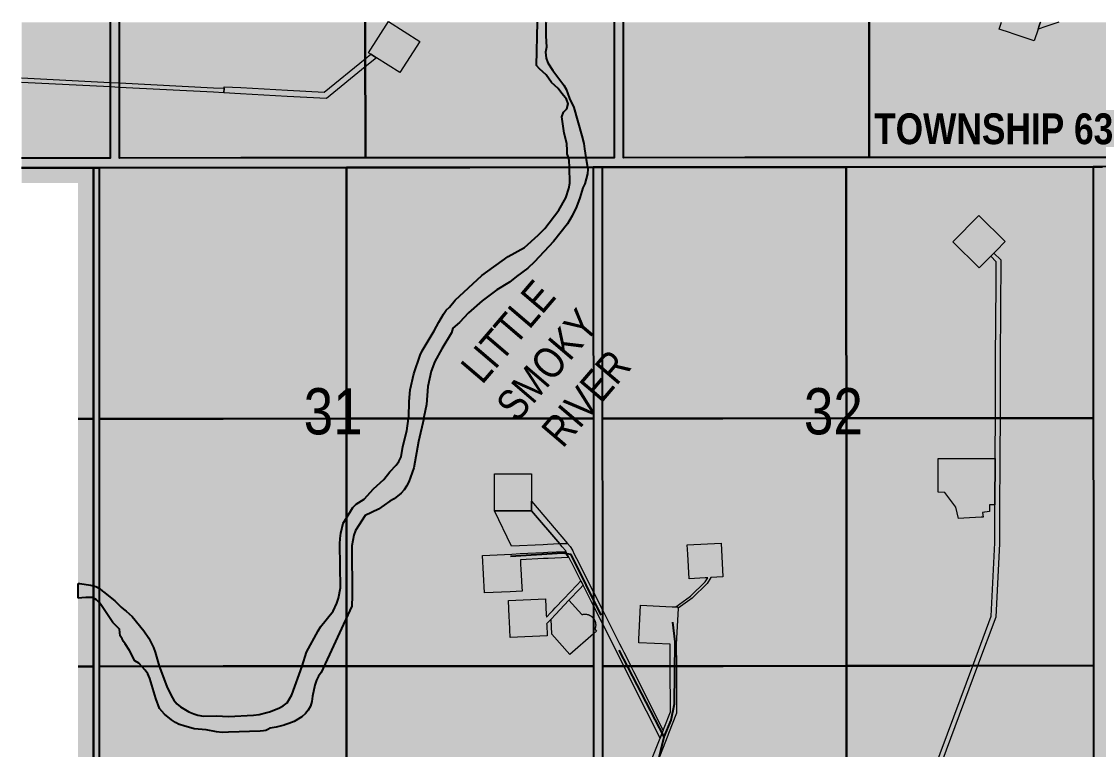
# Model space of a CAD drawing. Extents: x 520549 to 522128, y 6027808 to 6029983.
# Drawn here: x 520630.5 to 520980.3, y 6028963.7 to 6029200.2 of the extents above; entities that cross this region are included whole.
import ezdxf
from ezdxf.enums import TextEntityAlignment as Align

# ---------------------------------------------------------------- set-up
doc = ezdxf.new("R2010")
doc.units = 0
doc.header["$LTSCALE"] = 5
doc.linetypes.add('DASHED2', pattern=[9.525, 6.35, -3.175])
doc.layers.get('Defpoints').update_dxf_attribs({"color": 9})
doc.layers.add('AS-ROUTEMAP', color=35, linetype='Continuous', lineweight=0)
for name, color, linetype in [('D-TXT', 6, 'Continuous'), ('Quarters', 8, 'Continuous'), ('RoadSeg', 57, 'DASHED2'), ('S-7', 6, 'Continuous'), ('T-CREEK', 160, 'Continuous'), ('T-WATER', 160, 'Continuous'), ('T-WATER-T', 170, 'Continuous'), ('Townships', 57, 'Continuous')]:
    doc.layers.add(name, color=color, linetype=linetype)
doc.layers.add('P-75m DRAINAGE AREA', color=7, linetype='Continuous', true_color=0xf1f8f1)
doc.layers.add('ROUTE-MAP-BACKGROUND-H', color=7, linetype='Continuous', true_color=0xf0ebff)
doc.styles.add('120', font='ARIALN.TTF', dxfattribs={"height": 13})
doc.styles.add('BOLD', font='ARIALNB.TTF')
doc.styles.add('TXT', font='ARIALN.TTF', dxfattribs={"height": 0.2})

msp = doc.modelspace()

# ---------------------------------------------------------------- hatches: boundary and pattern name
at = {"layer": 'ROUTE-MAP-BACKGROUND-H'}
h = msp.add_hatch(color=256, dxfattribs=at)
h.dxf.hatch_style = 1
h.paths.add_polyline_path([(520630.49, 6029199.99), (520630.49, 6029147.72), (520648.82, 6029147.71), (520648.95, 6028175.05), (521624.83, 6028176.24), (521907.38, 6028177.2), (521907.38, 6029199.99)])

# ---------------------------------------------------------------- linework, layer by layer
at = {"layer": 'AS-ROUTEMAP', "flags": 128}
for points in [[(520759.81, 6029193.78), (520753.37, 6029183.65), (520745.77, 6029188.48), (520743.99, 6029189.61), (520743.24, 6029190.09), (520749.68, 6029200.23), (520759.81, 6029193.78)], [(520742.15, 6029185.53), (520729.49, 6029175.21), (520716.78, 6029175.92), (520701.65, 6029176.77), (520696.21, 6029177.06), (520696.29, 6029178.56), (520696.32, 6029179.06), (520701.76, 6029178.76), (520716.9, 6029177.92), (520728.82, 6029177.25), (520742.15, 6029188.11), (520743.99, 6029189.61), (520745.77, 6029188.48), (520742.15, 6029185.53)], [(520945.28, 6029123.94), (520941.59, 6029120.21), (520933.03, 6029128.66), (520941.45, 6029137.2), (520950.02, 6029128.74), (520947.03, 6029125.72), (520946.33, 6029125.01), (520945.28, 6029123.94)], [(520946.74, 6029058.23), (520946.68, 6029043.22), (520944.88, 6029043.23), (520944.86, 6029041.02), (520943.4, 6029040.85), (520943.29, 6029040.83), (520942.67, 6029040.76), (520942.86, 6029039.19), (520942.31, 6029039.16), (520942.22, 6029039.16), (520936.55, 6029038.89), (520934.88, 6029038.8), (520933.99, 6029042.47), (520930.38, 6029047.17), (520928.19, 6029047.35), (520928.24, 6029058.3), (520934.26, 6029058.28), (520935.76, 6029058.27), (520946.74, 6029058.23)], [(520796.15, 6029053.29), (520796.15, 6029041.28), (520794.7, 6029041.28), (520792.92, 6029041.28), (520784.13, 6029041.29), (520784.13, 6029053.3), (520796.15, 6029053.29)], [(520807.83, 6029030.66), (520807.55, 6029030.64), (520807.21, 6029030.63), (520805.31, 6029030.53), (520796.15, 6029041.28), (520796.15, 6029044.36), (520807.83, 6029030.66)], [(520799.87, 6029030.25), (520789.6, 6029029.73), (520784.13, 6029041.29), (520792.92, 6029041.28), (520794.7, 6029041.28), (520796.15, 6029041.28), (520805.31, 6029030.53), (520805.25, 6029030.53), (520801.37, 6029030.33), (520799.87, 6029030.25)], [(520838.72, 6028969.47), (520837.92, 6028967.42), (520829.07, 6028984.98), (520828.15, 6028986.81), (520826.14, 6028990.79), (520824.57, 6028993.92), (520823.88, 6028995.31), (520823.18, 6028996.69), (520819.27, 6029004.43), (520816.24, 6029010.42), (520813.21, 6029016.43), (520812.88, 6029017.09), (520812.54, 6029017.78), (520812.16, 6029018.51), (520809.79, 6029023.22), (520809.1, 6029024.6), (520809.06, 6029024.68), (520808.28, 6029026.23), (520807.33, 6029028.11), (520807.25, 6029028.26), (520806.13, 6029029.57), (520805.31, 6029030.53), (520807.21, 6029030.63), (520807.55, 6029030.64), (520807.83, 6029030.66), (520808.65, 6029029.7), (520808.93, 6029029.38), (520809.51, 6029028.22), (520809.91, 6029027.42), (520810.74, 6029025.79), (520811.24, 6029024.79), (520811.98, 6029023.33), (520814.43, 6029018.46), (520815.11, 6029017.11), (520816.24, 6029014.87), (520819.26, 6029008.87), (520824.72, 6028998.04), (520825.43, 6028996.67), (520826.13, 6028995.29), (520828.35, 6028990.86), (520828.36, 6028990.79), (520829.26, 6028989.04), (520838.9, 6028969.92), (520838.87, 6028969.85), (520838.72, 6028969.47)], [(520854.34, 6029019.56), (520853.14, 6029017.68), (520848.34, 6029012.88), (520843.72, 6029009.65), (520843.74, 6029009.99), (520843, 6029010.03), (520847.82, 6029013.49), (520852.51, 6029018.18), (520853.36, 6029019.51), (520852.5, 6029019.47), (520847.31, 6029019.2), (520846.89, 6029027.19), (520846.81, 6029028.69), (520846.74, 6029030.19), (520857.73, 6029030.76), (520858.3, 6029019.77), (520854.34, 6029019.56)], [(520789.21, 6029014.96), (520780.86, 6029014.6), (520780.22, 6029026.79), (520789.72, 6029027.2), (520792.42, 6029027.34), (520799.99, 6029027.73), (520801.49, 6029027.81), (520806.81, 6029028.08), (520808.05, 6029026.14), (520801.58, 6029025.81), (520800.08, 6029025.73), (520792.53, 6029025.33), (520792.6, 6029023.83), (520792.68, 6029022.34), (520792.98, 6029016.61), (520793.06, 6029015.13), (520789.21, 6029014.96)], [(520803.92, 6029007.61), (520802.49, 6029006.09), (520801.05, 6029004.57), (520801.06, 6029004.37), (520801.24, 6029000.62), (520789.24, 6029000.1), (520789, 6029005.31), (520788.93, 6029006.81), (520788.69, 6029012.1), (520800.68, 6029012.62), (520800.92, 6029007.36), (520800.96, 6029006.66), (520802.39, 6029008.17), (520803.03, 6029008.85), (520803.82, 6029009.69), (520806.6, 6029012.63), (520808.67, 6029014.82), (520810.94, 6029017.22), (520812.16, 6029018.51), (520812.54, 6029017.78), (520812.88, 6029017.09), (520811.78, 6029015.92), (520808.3, 6029012.25), (520803.92, 6029007.61)], [(520808.3, 6029012.25), (520812.47, 6029007.53), (520812.59, 6029007.57), (520812.71, 6029007.59), (520812.83, 6029007.62), (520812.95, 6029007.64), (520813.07, 6029007.66), (520813.2, 6029007.67), (520813.32, 6029007.68), (520813.44, 6029007.68), (520813.56, 6029007.68), (520813.69, 6029007.68), (520813.81, 6029007.67), (520813.93, 6029007.65), (520814.05, 6029007.64), (520814.17, 6029007.61), (520814.29, 6029007.59), (520814.41, 6029007.56), (520814.53, 6029007.52), (520814.65, 6029007.48), (520814.76, 6029007.44), (520814.87, 6029007.39), (520814.99, 6029007.34), (520815.1, 6029007.29), (520815.2, 6029007.23), (520815.31, 6029007.17), (520815.41, 6029007.1), (520815.51, 6029007.03), (520815.61, 6029006.96), (520815.71, 6029006.88), (520815.8, 6029006.8), (520815.89, 6029006.72), (520815.98, 6029006.63), (520816.07, 6029006.55), (520816.15, 6029006.45), (520816.22, 6029006.36), (520816.25, 6029006.33), (520816.3, 6029006.26), (520816.37, 6029006.16), (520816.44, 6029006.06), (520816.5, 6029005.95), (520816.56, 6029005.85), (520816.62, 6029005.74), (520816.67, 6029005.63), (520816.72, 6029005.52), (520816.77, 6029005.4), (520816.81, 6029005.29), (520816.84, 6029005.17), (520816.88, 6029005.05), (520816.9, 6029004.93), (520816.93, 6029004.81), (520816.95, 6029004.69), (520816.96, 6029004.57), (520816.97, 6029004.45), (520816.98, 6029004.32), (520816.98, 6029004.2), (520816.98, 6029004.08), (520816.98, 6029003.95), (520816.97, 6029003.83), (520816.95, 6029003.71), (520816.93, 6029003.59), (520816.91, 6029003.47), (520816.88, 6029003.35), (520816.85, 6029003.23), (520816.82, 6029003.11), (520816.78, 6029003), (520816.69, 6029002.77), (520817.24, 6029002.14), (520816.25, 6029001.26), (520808.63, 6028994.52), (520802.71, 6029001.23), (520802.49, 6029006.09), (520803.92, 6029007.62), (520808.3, 6029012.25)]]:
    msp.add_lwpolyline(points, close=True, dxfattribs=at)
for points in [[(520961.47, 6029199.99), (520961.4, 6029199.79), (520961.08, 6029198.82), (520960.71, 6029197.73), (520959.42, 6029193.92), (520952.24, 6029196.32), (520951.7, 6029196.5), (520948.04, 6029197.73), (520948.8, 6029199.99)], [(520967.45, 6029199.99), (520965.5, 6029199.34), (520963.24, 6029198.58), (520960.71, 6029197.73), (520961.08, 6029198.82), (520961.4, 6029199.79), (520961.47, 6029199.99)], [(520630.49, 6029181.96), (520659.32, 6029180.47), (520662.34, 6029180.31), (520692.89, 6029178.73), (520696.29, 6029178.56), (520696.21, 6029177.06), (520692.81, 6029177.24), (520662.34, 6029178.81), (520659.32, 6029178.97), (520630.49, 6029180.46)], [(520920.6, 6028940.36), (520939.44, 6028990.91), (520945.45, 6029007.01), (520946.62, 6029030.86), (520946.64, 6029035.34), (520946.64, 6029036.86), (520946.65, 6029037.86), (520946.66, 6029039.39), (520946.67, 6029041.23), (520946.68, 6029043.22), (520946.74, 6029058.23), (520946.75, 6029059.73), (520946.81, 6029071.37), (520946.89, 6029087.39), (520946.9, 6029090.79), (520947.02, 6029114.84), (520947.05, 6029122.19), (520945.28, 6029123.94), (520946.33, 6029125.01), (520948.56, 6029122.81), (520948.4, 6029090.78), (520948.39, 6029087.38), (520948.31, 6029071.37), (520948.25, 6029059.72), (520948.25, 6029058.22), (520948.17, 6029041.41), (520948.16, 6029039.6), (520948.16, 6029039.44), (520948.15, 6029037.93), (520948.15, 6029036.93), (520948.14, 6029035.41), (520948.11, 6029030.64), (520946.94, 6029006.71), (520941.04, 6028990.91), (520922.02, 6028939.87)], [(520834.94, 6028959.81), (520837.88, 6028967.34), (520838.72, 6028969.47), (520838.86, 6028969.85), (520839.23, 6028970.79), (520841.23, 6028975.9), (520841.18, 6028990.81), (520841.15, 6028997.9), (520830.96, 6028998.39), (520831.02, 6028999.58), (520831.12, 6029001.66), (520831.55, 6029010.58), (520841.87, 6029010.08), (520843, 6029010.03), (520843.74, 6029009.99), (520843.72, 6029009.65), (520843.15, 6028997.8), (520843.18, 6028990.81), (520843.24, 6028975.54), (520840.63, 6028968.86), (520840.4, 6028968.27), (520836.93, 6028959.41)]]:
    msp.add_lwpolyline(points, dxfattribs=at)
at = {"layer": 'Defpoints', "flags": 128}
msp.add_lwpolyline([(520648.84, 6029012.85), (520648.84, 6029017.6)], dxfattribs=at)
msp.add_lwpolyline([(520648.84, 6029012.85), (520648.84, 6029017.6)], dxfattribs=at)
at = {"layer": 'P-75m DRAINAGE AREA', "color": 6}
for points in [[(520791.29, 6029117.39), (520788.98, 6029115.49), (520784.91, 6029113.08), (520780.1, 6029109.47), (520775.7, 6029105.63), (520772.73, 6029102.46), (520770.57, 6029100.55), (520770.1, 6029099.08), (520766.97, 6029093.92)], [(520794.99, 6029120.06), (520791.29, 6029117.39)], [(520766.97, 6029093.92), (520764.74, 6029089.79)], [(520757.88, 6029085.72), (520760.01, 6029091.84)], [(520764.74, 6029089.79), (520763.54, 6029086.66)], [(520756.75, 6029080.61), (520757.88, 6029085.72)], [(520763.54, 6029086.66), (520762.45, 6029081.62)], [(520756.37, 6029076.75), (520756.75, 6029080.61)], [(520762.45, 6029081.62), (520762.03, 6029075.85)], [(520756.26, 6029071.71), (520756.37, 6029076.75)], [(520762.03, 6029075.85), (520761.21, 6029071.67)], [(520756.2, 6029071.29), (520756.26, 6029071.71)], [(520761.21, 6029071.67), (520761.12, 6029071.29)], [(520755.65, 6029067.21), (520756.2, 6029071.29)], [(520761.12, 6029071.29), (520759.48, 6029063.78)], [(520754.32, 6029062.18), (520755.65, 6029067.21)], [(520753.75, 6029058.74), (520754.32, 6029062.18)], [(520759.48, 6029063.78), (520757.89, 6029055.22)], [(520753.03, 6029057.29), (520753.75, 6029058.74)], [(520750.1, 6029053.89), (520752.13, 6029056.07)], [(520752.13, 6029056.07), (520753.03, 6029057.29)], [(520757.89, 6029055.22), (520756.26, 6029050.66)], [(520744.78, 6029048.37), (520748.13, 6029051.47)], [(520748.13, 6029051.47), (520750.1, 6029053.89)], [(520756.26, 6029050.66), (520755.55, 6029049.28)], [(520741.81, 6029045), (520744.78, 6029048.37)], [(520754.76, 6029048.04), (520753.75, 6029046.99)], [(520755.55, 6029049.28), (520754.76, 6029048.04)], [(520739.19, 6029043.39), (520741.81, 6029045)], [(520750.13, 6029044.36), (520746.44, 6029041.8)], [(520751.5, 6029045.13), (520750.13, 6029044.36)], [(520753.75, 6029046.99), (520751.5, 6029045.13)], [(520735.94, 6029038.81), (520738.09, 6029042.38)], [(520738.09, 6029042.38), (520739.19, 6029043.39)], [(520746.44, 6029041.8), (520742.13, 6029039.77)], [(520734.2, 6029034.03), (520735.01, 6029037.19)], [(520735.01, 6029037.19), (520735.94, 6029038.81)], [(520742.13, 6029039.77), (520738.92, 6029034.84)], [(520733.98, 6029032.25), (520734.2, 6029034.03)], [(520738.38, 6029033.34), (520737.81, 6029029.89)], [(520738.92, 6029034.84), (520738.38, 6029033.34)], [(520733.86, 6029030.53), (520733.98, 6029032.25)], [(520734.07, 6029016.21), (520733.86, 6029030.53)], [(520737.81, 6029029.89), (520737.93, 6029013.63)], [(520648.84, 6029017.6), (520649.39, 6029017.59)], [(520648.84, 6029012.85), (520648.84, 6029017.6)], [(520649.39, 6029017.59), (520652.93, 6029017.14)], [(520652.93, 6029017.14), (520653.74, 6029016.91)], [(520653.74, 6029016.91), (520654.65, 6029016.66)], [(520654.65, 6029016.66), (520655.04, 6029016.41)], [(520655.04, 6029016.41), (520655.87, 6029015.88)], [(520655.87, 6029015.88), (520656.64, 6029015.28)], [(520733.46, 6029012.83), (520734.07, 6029016.21)], [(520650.1, 6029012.97), (520648.84, 6029012.85)], [(520651.42, 6029013.1), (520650.1, 6029012.97)], [(520653.5, 6029013.09), (520651.42, 6029013.1)], [(520654.89, 6029012.36), (520653.5, 6029013.09)], [(520655.16, 6029012.04), (520654.89, 6029012.36)], [(520656.64, 6029015.28), (520656.76, 6029015.18)], [(520656.76, 6029015.18), (520657.13, 6029014.9)], [(520657.13, 6029014.9), (520660.79, 6029012.06)], [(520732.93, 6029011.26), (520733.46, 6029012.83)], [(520737.93, 6029013.63), (520737.73, 6029010.31)], [(520655.87, 6029011.22), (520655.16, 6029012.04)], [(520656.41, 6029010.44), (520655.87, 6029011.22)], [(520660.19, 6029004.94), (520656.41, 6029010.44)], [(520660.79, 6029012.06), (520662.85, 6029009.99)], [(520662.85, 6029009.99), (520663.65, 6029009.3)], [(520663.65, 6029009.3), (520664.45, 6029008.61)], [(520727.58, 6029003.53), (520731.67, 6029008.69)], [(520737.73, 6029010.31), (520727.8, 6028988.72)], [(520731.67, 6029008.69), (520732.93, 6029011.26)], [(520664.45, 6029008.61), (520666.38, 6029006.95)], [(520666.38, 6029006.95), (520670.17, 6029002.24)], [(520662.3, 6029002.83), (520660.19, 6029004.94)], [(520662.47, 6029000.64), (520662.3, 6029002.83)], [(520670.17, 6029002.24), (520671.79, 6028999.83)], [(520723.05, 6028995.29), (520726.79, 6029002.27)], [(520726.79, 6029002.27), (520727.58, 6029003.53)], [(520663.13, 6028999.63), (520662.47, 6029000.64)], [(520663.65, 6028998.83), (520663.13, 6028999.63)], [(520664.17, 6028998.03), (520663.65, 6028998.83)], [(520671.79, 6028999.83), (520673.31, 6028996.82)], [(520665.57, 6028995.89), (520664.17, 6028998.03)], [(520667.24, 6028992.52), (520665.57, 6028995.89)], [(520673.31, 6028996.82), (520673.91, 6028995.32)], [(520673.91, 6028995.32), (520675.16, 6028990.79)], [(520721.59, 6028990.81), (520723.05, 6028995.29)], [(520668.63, 6028991.71), (520667.24, 6028992.52)], [(520670.68, 6028989.51), (520668.63, 6028991.71)], [(520671.54, 6028988.29), (520670.68, 6028989.51)], [(520672.17, 6028986.82), (520671.54, 6028988.29)], [(520675.16, 6028990.79), (520677.73, 6028984.16)], [(520718.24, 6028981.49), (520721.59, 6028990.81)], [(520727.8, 6028988.72), (520726.97, 6028987.52)], [(520674.1, 6028980.25), (520672.17, 6028986.82)], [(520725.77, 6028984.56), (520724.97, 6028981.05)], [(520726.29, 6028986.19), (520725.77, 6028984.56)], [(520726.97, 6028987.52), (520726.29, 6028986.19)], [(520677.73, 6028984.16), (520679.09, 6028981.21)], [(520679.09, 6028981.21), (520679.95, 6028979.72)], [(520716.75, 6028978.86), (520718.24, 6028981.49)], [(520724.97, 6028981.05), (520724.8, 6028979.25)], [(520675.28, 6028977.03), (520674.1, 6028980.25)], [(520679.95, 6028979.72), (520680.97, 6028978.52)], [(520680.97, 6028978.52), (520682.12, 6028977.61)], [(520682.12, 6028977.61), (520684.79, 6028975.98)], [(520714.03, 6028977.1), (520715.52, 6028977.86)], [(520715.52, 6028977.86), (520716.75, 6028978.86)], [(520724.31, 6028977.75), (520723.6, 6028976.46)], [(520724.8, 6028979.25), (520724.31, 6028977.75)], [(520676.91, 6028975.19), (520675.28, 6028977.03)], [(520679.23, 6028973.29), (520676.91, 6028975.19)], [(520684.79, 6028975.98), (520686.46, 6028975.33)], [(520686.46, 6028975.33), (520687.78, 6028974.83)], [(520687.78, 6028974.83), (520689.55, 6028974.54)], [(520689.55, 6028974.54), (520693.84, 6028974.66)], [(520693.84, 6028974.66), (520697.69, 6028974.47)], [(520697.69, 6028974.47), (520705.79, 6028974.86)], [(520705.79, 6028974.86), (520707.71, 6028975.08)], [(520707.71, 6028975.08), (520710.13, 6028975.7)], [(520710.13, 6028975.7), (520711.02, 6028975.92)], [(520711.02, 6028975.92), (520714.03, 6028977.1)], [(520721.56, 6028974.35), (520719.06, 6028972.76)], [(520722.69, 6028975.35), (520721.56, 6028974.35)], [(520723.6, 6028976.46), (520722.69, 6028975.35)], [(520680.47, 6028972.53), (520679.23, 6028973.29)], [(520681.66, 6028971.87), (520680.47, 6028972.53)], [(520681.78, 6028971.83), (520681.66, 6028971.87)], [(520683.15, 6028971.43), (520681.78, 6028971.83)], [(520686.6, 6028970.43), (520683.15, 6028971.43)], [(520690.42, 6028970.11), (520686.6, 6028970.43)], [(520710.44, 6028970.21), (520709.8, 6028969.89)], [(520711.24, 6028970.61), (520710.44, 6028970.21)], [(520713.17, 6028970.96), (520711.24, 6028970.61)], [(520715.83, 6028971.65), (520713.17, 6028970.96)], [(520716.06, 6028971.7), (520715.83, 6028971.65)], [(520717.35, 6028972.16), (520716.06, 6028971.7)], [(520719.06, 6028972.76), (520717.35, 6028972.16)], [(520693.79, 6028969.41), (520690.42, 6028970.11)], [(520695.67, 6028969.25), (520693.79, 6028969.41)], [(520697.71, 6028969.29), (520695.67, 6028969.25)], [(520707.96, 6028969.69), (520697.71, 6028969.29)], [(520709.03, 6028969.8), (520707.96, 6028969.69)], [(520709.8, 6028969.89), (520709.03, 6028969.8)]]:
    msp.add_lwpolyline(points, dxfattribs=at)
at = {"layer": 'Quarters'}
for points in [[(520659.32, 6029199.99), (520659.32, 6029196.69), (520659.32, 6029155.87), (520630.49, 6029155.85)], [(520659.32, 6029199.99), (520659.32, 6029196.69), (520659.32, 6029155.87), (520630.49, 6029155.85)], [(520742.15, 6029199.99), (520742.15, 6029196.75), (520742.16, 6029155.93), (520701.75, 6029155.9), (520662.34, 6029155.87), (520662.34, 6029196.69), (520662.34, 6029199.99)], [(520742.15, 6029199.99), (520742.15, 6029196.75), (520742.16, 6029155.93), (520701.75, 6029155.9), (520662.34, 6029155.87), (520662.34, 6029196.69), (520662.34, 6029199.99)], [(520822.96, 6029199.99), (520822.96, 6029196.81), (520822.98, 6029155.98), (520782.57, 6029155.95), (520742.16, 6029155.93), (520742.15, 6029196.75), (520742.15, 6029199.99)], [(520822.96, 6029199.99), (520822.96, 6029196.81), (520822.98, 6029155.98), (520782.57, 6029155.95), (520742.16, 6029155.93), (520742.15, 6029196.75), (520742.15, 6029199.99)], [(520905.79, 6029199.99), (520905.79, 6029196.86), (520905.81, 6029156.04), (520865.4, 6029156.01), (520826, 6029155.98), (520825.98, 6029196.81), (520825.98, 6029199.99)], [(520905.79, 6029199.99), (520905.79, 6029196.86), (520905.81, 6029156.04), (520865.4, 6029156.01), (520826, 6029155.98), (520825.98, 6029196.81), (520825.98, 6029199.99)], [(520986.6, 6029199.99), (520986.6, 6029196.92), (520986.63, 6029156.1), (520946.22, 6029156.07), (520905.81, 6029156.04), (520905.79, 6029196.86), (520905.79, 6029199.99)], [(520986.6, 6029199.99), (520986.6, 6029196.92), (520986.63, 6029156.1), (520946.22, 6029156.07), (520905.81, 6029156.04), (520905.79, 6029196.86), (520905.79, 6029199.99)], [(520630.49, 6029152.72), (520653.83, 6029152.71), (520653.83, 6029111.94), (520653.84, 6029071.17), (520648.83, 6029071.17)], [(520630.49, 6029152.72), (520653.83, 6029152.71), (520653.83, 6029111.94), (520653.84, 6029071.17), (520648.83, 6029071.17)], [(520648.83, 6029071.17), (520653.84, 6029071.17), (520653.84, 6029030.94), (520653.85, 6028990.71), (520648.84, 6028990.71)], [(520648.83, 6029071.17), (520653.84, 6029071.17), (520653.84, 6029030.94), (520653.85, 6028990.71), (520648.84, 6028990.71)], [(520648.84, 6028990.71), (520653.85, 6028990.71), (520653.85, 6028950.48), (520653.86, 6028910.25), (520648.86, 6028910.25)], [(520648.84, 6028990.71), (520653.85, 6028990.71), (520653.85, 6028950.48), (520653.86, 6028910.25), (520648.86, 6028910.25)]]:
    msp.add_lwpolyline(points, dxfattribs=at)
at = {"layer": 'Quarters', "color": 17}
for points in [[(520659.32, 6029199.99), (520659.32, 6029196.69), (520659.32, 6029155.87), (520630.49, 6029155.85)], [(520822.96, 6029199.99), (520822.96, 6029196.81), (520822.98, 6029155.98), (520782.57, 6029155.95), (520742.16, 6029155.93), (520701.75, 6029155.9), (520662.34, 6029155.87), (520662.34, 6029196.69), (520662.34, 6029199.99)], [(520986.6, 6029199.99), (520986.6, 6029196.92), (520986.63, 6029156.1), (520946.22, 6029156.07), (520905.81, 6029156.04), (520865.4, 6029156.01), (520826, 6029155.98), (520825.98, 6029196.81), (520825.98, 6029199.99)], [(520630.49, 6029152.72), (520653.83, 6029152.71), (520653.83, 6029111.94), (520653.84, 6029071.17), (520653.84, 6029030.94), (520653.85, 6028990.71), (520648.84, 6028990.71)], [(520648.84, 6028990.71), (520653.85, 6028990.71), (520653.85, 6028950.48), (520653.86, 6028910.25), (520653.86, 6028870.02), (520653.87, 6028830.79), (520648.87, 6028830.79)]]:
    msp.add_lwpolyline(points, dxfattribs=at)
for points in [[(520695.96, 6028990.73), (520655.86, 6028990.71), (520655.85, 6029030.94), (520655.85, 6029071.17), (520655.84, 6029111.94), (520655.84, 6029152.71), (520695.92, 6029152.75), (520736.01, 6029152.79), (520776.1, 6029152.84), (520816.18, 6029152.88), (520816.2, 6029112.06), (520816.22, 6029071.24), (520816.24, 6029031.01), (520816.25, 6028990.78), (520776.16, 6028990.77), (520736.06, 6028990.75)], [(520858.36, 6028990.83), (520819.27, 6028990.79), (520819.25, 6029031.01), (520819.24, 6029071.24), (520819.22, 6029112.06), (520819.2, 6029152.88), (520858.28, 6029152.92), (520898.36, 6029152.96), (520938.45, 6029153.01), (520978.54, 6029153.05), (520978.57, 6029112.23), (520978.6, 6029071.4), (520978.63, 6029031.18), (520978.66, 6028990.95), (520938.56, 6028990.91), (520898.46, 6028990.87)], [(520695.99, 6028830.82), (520655.88, 6028830.79), (520655.87, 6028870.02), (520655.87, 6028910.25), (520655.86, 6028950.48), (520655.86, 6028990.71), (520695.96, 6028990.73), (520736.06, 6028990.75), (520776.16, 6028990.77), (520816.25, 6028990.78), (520816.27, 6028950.56), (520816.29, 6028910.33), (520816.31, 6028870.1), (520816.32, 6028830.88), (520776.21, 6028830.86), (520736.1, 6028830.84)], [(520858.45, 6028830.92), (520819.34, 6028830.89), (520819.32, 6028870.11), (520819.31, 6028910.33), (520819.29, 6028950.56), (520819.27, 6028990.79), (520858.36, 6028990.83), (520898.46, 6028990.87), (520938.56, 6028990.91), (520978.66, 6028990.95), (520978.69, 6028950.72), (520978.72, 6028910.49), (520978.75, 6028870.26), (520978.78, 6028831.04), (520938.67, 6028831), (520898.56, 6028830.96)]]:
    msp.add_lwpolyline(points, close=True, dxfattribs=at)
at = {"layer": 'Quarters'}
for points in [[(520695.94, 6029071.19), (520655.85, 6029071.17), (520655.84, 6029111.94), (520655.84, 6029152.71), (520695.92, 6029152.75), (520736.01, 6029152.79), (520736.02, 6029112), (520736.03, 6029071.2)], [(520695.94, 6029071.19), (520655.85, 6029071.17), (520655.84, 6029111.94), (520655.84, 6029152.71), (520695.92, 6029152.75), (520736.01, 6029152.79), (520736.02, 6029112), (520736.03, 6029071.2)], [(520776.13, 6029071.22), (520736.03, 6029071.2), (520736.02, 6029112), (520736.01, 6029152.79), (520776.1, 6029152.84), (520816.18, 6029152.88), (520816.2, 6029112.06), (520816.22, 6029071.24)], [(520776.13, 6029071.22), (520736.03, 6029071.2), (520736.02, 6029112), (520736.01, 6029152.79), (520776.1, 6029152.84), (520816.18, 6029152.88), (520816.2, 6029112.06), (520816.22, 6029071.24)], [(520858.32, 6029071.28), (520819.24, 6029071.24), (520819.22, 6029112.06), (520819.2, 6029152.88), (520858.28, 6029152.92), (520898.36, 6029152.96), (520898.39, 6029112.14), (520898.41, 6029071.32)], [(520858.32, 6029071.28), (520819.24, 6029071.24), (520819.22, 6029112.06), (520819.2, 6029152.88), (520858.28, 6029152.92), (520898.36, 6029152.96), (520898.39, 6029112.14), (520898.41, 6029071.32)], [(520938.51, 6029071.36), (520898.41, 6029071.32), (520898.39, 6029112.14), (520898.36, 6029152.96), (520938.45, 6029153.01), (520978.54, 6029153.05), (520978.57, 6029112.23), (520978.6, 6029071.4)], [(520938.51, 6029071.36), (520898.41, 6029071.32), (520898.39, 6029112.14), (520898.36, 6029152.96), (520938.45, 6029153.01), (520978.54, 6029153.05), (520978.57, 6029112.23), (520978.6, 6029071.4)], [(520695.96, 6028990.73), (520655.86, 6028990.71), (520655.85, 6029030.94), (520655.85, 6029071.17), (520695.94, 6029071.19), (520736.03, 6029071.2), (520736.04, 6029030.98), (520736.06, 6028990.75)], [(520695.96, 6028990.73), (520655.86, 6028990.71), (520655.85, 6029030.94), (520655.85, 6029071.17), (520695.94, 6029071.19), (520736.03, 6029071.2), (520736.04, 6029030.98), (520736.06, 6028990.75)], [(520776.16, 6028990.77), (520736.06, 6028990.75), (520736.04, 6029030.98), (520736.03, 6029071.2), (520776.13, 6029071.22), (520816.22, 6029071.24), (520816.24, 6029031.01), (520816.25, 6028990.78)], [(520776.16, 6028990.77), (520736.06, 6028990.75), (520736.04, 6029030.98), (520736.03, 6029071.2), (520776.13, 6029071.22), (520816.22, 6029071.24), (520816.24, 6029031.01), (520816.25, 6028990.78)], [(520858.36, 6028990.83), (520819.27, 6028990.79), (520819.25, 6029031.01), (520819.24, 6029071.24), (520858.32, 6029071.28), (520898.41, 6029071.32), (520898.44, 6029031.09), (520898.46, 6028990.87)], [(520858.36, 6028990.83), (520819.27, 6028990.79), (520819.25, 6029031.01), (520819.24, 6029071.24), (520858.32, 6029071.28), (520898.41, 6029071.32), (520898.44, 6029031.09), (520898.46, 6028990.87)], [(520938.56, 6028990.91), (520898.46, 6028990.87), (520898.44, 6029031.09), (520898.41, 6029071.32), (520938.51, 6029071.36), (520978.6, 6029071.4), (520978.63, 6029031.18), (520978.66, 6028990.95)], [(520938.56, 6028990.91), (520898.46, 6028990.87), (520898.44, 6029031.09), (520898.41, 6029071.32), (520938.51, 6029071.36), (520978.6, 6029071.4), (520978.63, 6029031.18), (520978.66, 6028990.95)], [(520695.97, 6028910.27), (520655.87, 6028910.25), (520655.86, 6028950.48), (520655.86, 6028990.71), (520695.96, 6028990.73), (520736.06, 6028990.75), (520736.07, 6028950.52), (520736.08, 6028910.29)], [(520695.97, 6028910.27), (520655.87, 6028910.25), (520655.86, 6028950.48), (520655.86, 6028990.71), (520695.96, 6028990.73), (520736.06, 6028990.75), (520736.07, 6028950.52), (520736.08, 6028910.29)], [(520776.18, 6028910.31), (520736.08, 6028910.29), (520736.07, 6028950.52), (520736.06, 6028990.75), (520776.16, 6028990.77), (520816.25, 6028990.78), (520816.27, 6028950.56), (520816.29, 6028910.33)], [(520776.18, 6028910.31), (520736.08, 6028910.29), (520736.07, 6028950.52), (520736.06, 6028990.75), (520776.16, 6028990.77), (520816.25, 6028990.78), (520816.27, 6028950.56), (520816.29, 6028910.33)], [(520858.41, 6028910.37), (520819.31, 6028910.33), (520819.29, 6028950.56), (520819.27, 6028990.79), (520858.36, 6028990.83), (520898.46, 6028990.87), (520898.49, 6028950.64), (520898.51, 6028910.41)], [(520858.41, 6028910.37), (520819.31, 6028910.33), (520819.29, 6028950.56), (520819.27, 6028990.79), (520858.36, 6028990.83), (520898.46, 6028990.87), (520898.49, 6028950.64), (520898.51, 6028910.41)], [(520938.62, 6028910.45), (520898.51, 6028910.41), (520898.49, 6028950.64), (520898.46, 6028990.87), (520938.56, 6028990.91), (520978.66, 6028990.95), (520978.69, 6028950.72), (520978.72, 6028910.49)], [(520938.62, 6028910.45), (520898.51, 6028910.41), (520898.49, 6028950.64), (520898.46, 6028990.87), (520938.56, 6028990.91), (520978.66, 6028990.95), (520978.69, 6028950.72), (520978.72, 6028910.49)]]:
    msp.add_lwpolyline(points, close=True, dxfattribs=at)
at = {"layer": 'RoadSeg'}
for points in [[(520839.25, 6028967.83), (520818.74, 6029007.35), (520809.03, 6029027.06), (520806.23, 6029027.46), (520789.32, 6029026.46)], [(520839.25, 6028967.83), (520841.45, 6028973.23), (520842.55, 6028978.53), (520842.75, 6028998.74), (520842.05, 6029005.05)], [(520834.45, 6028928.01), (520837.05, 6028958.92), (520839.25, 6028967.83)]]:
    msp.add_lwpolyline(points, dxfattribs=at)
at = {"layer": 'T-CREEK'}
for points in [[(520800.87, 6029199.99), (520800.83, 6029199.68), (520800.82, 6029195.59), (520801.05, 6029191.9), (520800.66, 6029190.26), (520800.88, 6029188.37), (520801.48, 6029186.85), (520803.09, 6029184.28), (520806.66, 6029179.59), (520807.41, 6029178.29), (520808.51, 6029175.25), (520809.87, 6029172.26), (520812.48, 6029163.12), (520813.1, 6029160.62), (520813.32, 6029158.82), (520813.78, 6029156.05), (520814.29, 6029152.95), (520814.41, 6029152.22), (520814.28, 6029150.73), (520813.48, 6029147.54), (520812.83, 6029146.15), (520811.87, 6029142.96), (520810.72, 6029140.01), (520809.33, 6029137.15), (520807.78, 6029134.53), (520803.27, 6029128.71), (520797.15, 6029122.11), (520794.99, 6029120.06), (520791.29, 6029117.39), (520788.98, 6029115.49), (520784.91, 6029113.08), (520780.1, 6029109.47), (520775.7, 6029105.63), (520772.73, 6029102.46), (520770.57, 6029100.55), (520770.1, 6029099.08), (520766.97, 6029093.92), (520764.74, 6029089.79), (520763.54, 6029086.66), (520762.45, 6029081.62), (520762.03, 6029075.85), (520761.21, 6029071.67), (520761.12, 6029071.29), (520759.48, 6029063.78), (520757.89, 6029055.22), (520756.26, 6029050.66), (520755.55, 6029049.28), (520754.76, 6029048.04), (520753.75, 6029046.99), (520751.5, 6029045.13), (520750.13, 6029044.36), (520746.44, 6029041.8), (520742.13, 6029039.77), (520738.92, 6029034.84), (520738.38, 6029033.34), (520737.81, 6029029.89), (520737.93, 6029013.63), (520737.73, 6029010.31), (520727.8, 6028988.72), (520726.97, 6028987.52), (520726.29, 6028986.19), (520725.77, 6028984.56), (520724.97, 6028981.05), (520724.8, 6028979.25), (520724.31, 6028977.75), (520723.6, 6028976.46), (520722.69, 6028975.35), (520721.56, 6028974.35), (520719.06, 6028972.76), (520717.35, 6028972.16), (520716.06, 6028971.7), (520715.83, 6028971.65), (520713.17, 6028970.96), (520711.24, 6028970.61), (520710.44, 6028970.21), (520709.8, 6028969.89), (520709.03, 6028969.8), (520707.96, 6028969.69), (520697.71, 6028969.29), (520695.67, 6028969.25), (520693.79, 6028969.41), (520690.42, 6028970.11), (520686.6, 6028970.43), (520683.15, 6028971.43), (520681.78, 6028971.83), (520681.66, 6028971.87), (520680.47, 6028972.53), (520679.23, 6028973.29), (520676.91, 6028975.19), (520675.28, 6028977.03), (520674.1, 6028980.25), (520672.17, 6028986.82), (520671.54, 6028988.29), (520670.68, 6028989.51), (520668.63, 6028991.71), (520667.24, 6028992.52), (520665.57, 6028995.89), (520664.17, 6028998.03), (520663.65, 6028998.83), (520663.13, 6028999.63), (520662.47, 6029000.64), (520662.3, 6029002.83), (520660.19, 6029004.94), (520656.41, 6029010.44), (520655.87, 6029011.22), (520655.16, 6029012.04), (520654.89, 6029012.36), (520653.5, 6029013.09), (520651.42, 6029013.1), (520650.1, 6029012.97), (520648.84, 6029012.85)], [(520648.84, 6029017.6), (520649.39, 6029017.59), (520652.93, 6029017.14), (520653.74, 6029016.91), (520654.65, 6029016.66), (520655.04, 6029016.41), (520655.87, 6029015.88), (520656.64, 6029015.28), (520656.76, 6029015.18), (520657.13, 6029014.9), (520660.79, 6029012.06), (520662.85, 6029009.99), (520663.65, 6029009.3), (520664.45, 6029008.61), (520666.38, 6029006.95), (520670.17, 6029002.24), (520671.79, 6028999.83), (520673.31, 6028996.82), (520673.91, 6028995.32), (520675.16, 6028990.79), (520677.73, 6028984.16), (520679.09, 6028981.21), (520679.95, 6028979.72), (520680.97, 6028978.52), (520682.12, 6028977.61), (520684.79, 6028975.98), (520686.46, 6028975.33), (520687.78, 6028974.83), (520689.55, 6028974.54), (520693.84, 6028974.66), (520697.69, 6028974.47), (520705.79, 6028974.86), (520707.71, 6028975.08), (520710.13, 6028975.7), (520711.02, 6028975.92), (520714.03, 6028977.1), (520715.52, 6028977.86), (520716.75, 6028978.86), (520718.24, 6028981.49), (520721.59, 6028990.81), (520723.05, 6028995.29), (520726.79, 6029002.27), (520727.58, 6029003.53), (520731.67, 6029008.69), (520732.93, 6029011.26), (520733.46, 6029012.83), (520734.07, 6029016.21), (520733.86, 6029030.53), (520733.98, 6029032.25), (520734.2, 6029034.03), (520735.01, 6029037.19), (520735.94, 6029038.81), (520738.09, 6029042.38), (520739.19, 6029043.39), (520741.81, 6029045), (520744.78, 6029048.37), (520748.13, 6029051.47), (520750.1, 6029053.89), (520752.13, 6029056.07), (520753.03, 6029057.29), (520753.75, 6029058.74), (520754.32, 6029062.18), (520755.65, 6029067.21), (520756.2, 6029071.29), (520756.26, 6029071.71), (520756.37, 6029076.75), (520756.75, 6029080.61), (520757.88, 6029085.72), (520760.01, 6029091.84), (520760.66, 6029093.24), (520764.57, 6029099.68), (520765.98, 6029102.52), (520767.53, 6029105.15), (520768.43, 6029106.41), (520769.45, 6029107.41), (520771.31, 6029109.66), (520779.97, 6029117.68), (520788.6, 6029123.84), (520793.91, 6029126.81), (520798.34, 6029130.77), (520800.43, 6029133.02), (520804.97, 6029138.96), (520807.25, 6029142.9), (520808.28, 6029146.01), (520808.53, 6029147.73), (520808.48, 6029152.94), (520808.32, 6029155.06), (520808.1, 6029156.04), (520807.77, 6029157.28), (520807.71, 6029158.28), (520807.58, 6029160.59), (520806.78, 6029163.91), (520805.96, 6029169.28), (520806.51, 6029170.82), (520807.59, 6029171.85), (520808.05, 6029173.44), (520807.51, 6029174.97), (520805.66, 6029177.24), (520804.83, 6029178.51), (520802.66, 6029180.47), (520800.87, 6029182.92), (520798.68, 6029184.86), (520797.78, 6029185.99), (520798.1, 6029199.99)]]:
    msp.add_lwpolyline(points, dxfattribs=at)
at = {"layer": 'T-WATER'}
for points in [[(520760.01, 6029091.84), (520760.66, 6029093.24), (520764.57, 6029099.68), (520765.98, 6029102.52), (520767.53, 6029105.15), (520768.43, 6029106.41), (520769.45, 6029107.41), (520771.31, 6029109.66), (520779.97, 6029117.68), (520788.6, 6029123.84), (520793.91, 6029126.81), (520798.34, 6029130.77), (520800.43, 6029133.02), (520804.97, 6029138.96), (520807.25, 6029142.9), (520808.28, 6029146.01), (520808.53, 6029147.73), (520808.48, 6029152.94), (520808.32, 6029155.06), (520808.1, 6029156.04), (520807.77, 6029157.28), (520807.71, 6029158.28), (520807.58, 6029160.59), (520806.78, 6029163.91), (520805.96, 6029169.28), (520806.51, 6029170.82), (520807.59, 6029171.85), (520808.05, 6029173.44), (520807.51, 6029174.97), (520805.66, 6029177.24), (520804.83, 6029178.51), (520802.66, 6029180.47), (520800.87, 6029182.92), (520798.68, 6029184.86), (520797.78, 6029185.99), (520798.1, 6029199.99)], [(520800.87, 6029199.99), (520800.83, 6029199.68), (520800.82, 6029195.59), (520801.05, 6029191.9), (520800.66, 6029190.26), (520800.88, 6029188.37), (520801.48, 6029186.85), (520803.09, 6029184.28), (520806.66, 6029179.59), (520807.41, 6029178.29), (520808.51, 6029175.25), (520809.87, 6029172.26), (520812.48, 6029163.12), (520813.1, 6029160.62), (520813.32, 6029158.82), (520813.78, 6029156.05), (520814.29, 6029152.95), (520814.41, 6029152.22), (520814.28, 6029150.73), (520813.48, 6029147.54), (520812.83, 6029146.15), (520811.87, 6029142.96), (520810.72, 6029140.01), (520809.33, 6029137.15), (520807.78, 6029134.53), (520803.27, 6029128.71), (520797.15, 6029122.11), (520794.99, 6029120.06)]]:
    msp.add_lwpolyline(points, dxfattribs=at)
at = {"layer": 'Townships'}
for points in [[(521477.51, 6029199.99), (521477.59, 6029157.8), (521477.6, 6029153.68), (521468.5, 6029153.59), (521465.48, 6029153.56), (521385.34, 6029153.48), (521306.2, 6029153.39), (521303.19, 6029153.39), (521223.04, 6029153.3), (521143.91, 6029153.22), (521140.89, 6029153.22), (521060.72, 6029153.13), (520981.55, 6029153.05), (520978.54, 6029153.05), (520898.36, 6029152.96), (520819.2, 6029152.88), (520816.18, 6029152.88), (520736.01, 6029152.79), (520655.84, 6029152.71), (520653.83, 6029152.71), (520630.49, 6029152.72)], [(520630.49, 6029152.72), (520653.83, 6029152.71), (520653.84, 6029071.17), (520653.85, 6028990.71), (520653.86, 6028910.25), (520653.87, 6028830.79), (520653.87, 6028827.78), (520653.92, 6028747.34), (520653.89, 6028666.85), (520653.9, 6028586.39), (520653.91, 6028506.94), (520653.91, 6028503.92), (520653.92, 6028423.46), (520653.93, 6028343), (520653.94, 6028262.53), (520653.95, 6028183.07), (520653.95, 6028180.06), (520648.95, 6028180.06)], [(520653.91, 6028503.92), (520653.91, 6028506.94), (520653.9, 6028586.39), (520653.89, 6028666.85), (520653.92, 6028747.34), (520653.87, 6028827.78), (520653.87, 6028830.79), (520653.86, 6028910.25), (520653.85, 6028990.71), (520653.84, 6029071.17), (520653.83, 6029152.71), (520655.84, 6029152.71), (520736.01, 6029152.79), (520816.18, 6029152.88), (520819.2, 6029152.88), (520898.36, 6029152.96), (520978.54, 6029153.05), (520981.55, 6029153.05)]]:
    msp.add_lwpolyline(points, dxfattribs=at)

# ---------------------------------------------------------------- texts
at = {"layer": 'D-TXT', "style": 'BOLD'}
msp.add_text('TOWNSHIP 63', height=10.0052, rotation=359.9938, dxfattribs=at).set_placement((520946.26, 6029160.38), align=Align.CENTER)
at = {"layer": 'S-7', "style": '120'}
for s, p in [('31', (520731.71, 6029073.6)), ('32', (520894.19, 6029073.6))]:
    msp.add_text(s, height=15.008, dxfattribs=at).set_placement(p, align=Align.MIDDLE_CENTER)
at = {"layer": 'T-WATER-T', "insert": (520784.69, 6029102.79), "char_height": 10.0052, "width": 48.3195, "attachment_point": 2, "rotation": 49.4946, "style": 'TXT'}
msp.add_mtext('LITTLE SMOKY RIVER', dxfattribs=at)

doc.saveas('drawing.dxf')
